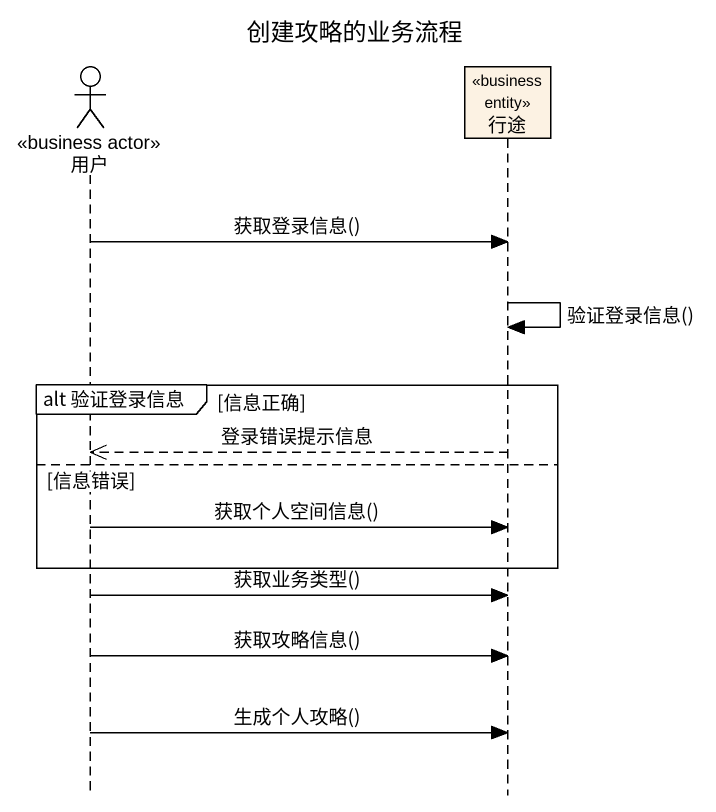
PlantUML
@startuml
title 创建攻略的业务流程
hide footbox
actor 用户 <<business actor>>
participant 行途 <<business entity>>

用户 -> 行途 : 获取登录信息()
行途 -> 行途 : 验证登录信息()
group alt 验证登录信息 [信息正确]
  行途 -->> 用户 : 登录错误提示信息
else 信息错误
  用户 -> 行途 : 获取个人空间信息()
end
用户 -> 行途 : 获取业务类型()
用户 -> 行途 : 获取攻略信息()
用户 -> 行途 : 生成个人攻略()
@enduml
